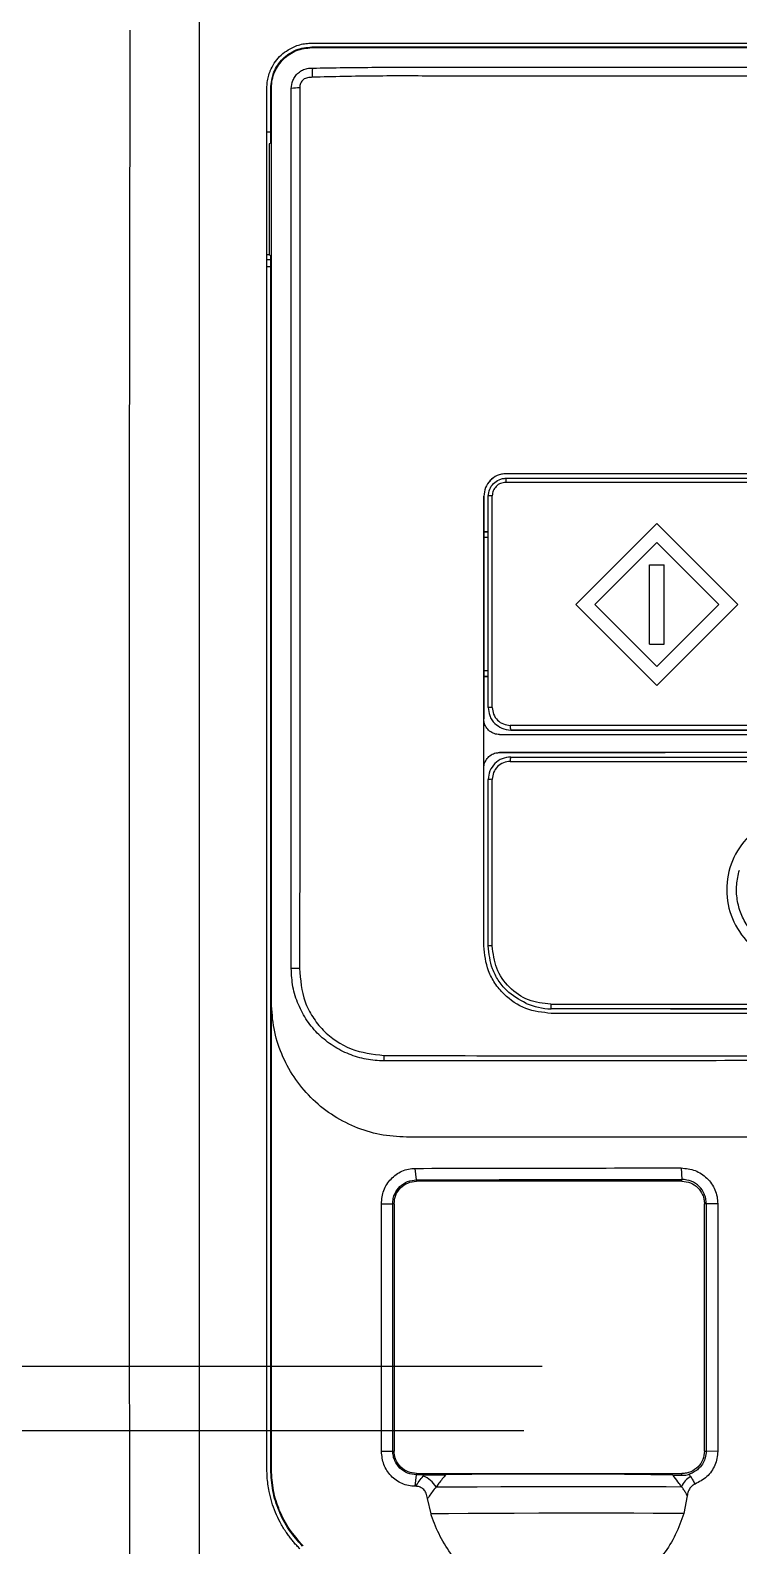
# Model space of a CAD drawing. Header units: inches. Extents: x 15 to 148, y 10 to 111.
# Drawn here: x 140.571 to 141.437, y 102.608 to 104.461 of the extents above; entities that cross this region are included whole.
import ezdxf

# ---------------------------------------------------------------- set-up
doc = ezdxf.new("R2010")
doc.units = ezdxf.units.IN
doc.header["$MEASUREMENT"] = 0
doc.layers.add('BLK_12AWG', color=7, linetype='Continuous')

# ---------------------------------------------------------------- blocks, each defined once
blk = doc.blocks.new('Varia')
at = {"color": 7, "linetype": 'Continuous'}
for p, q in [((161.9539, 105.9234), (161.954, 105.9216)), ((161.8532, 105.8226), (161.855, 105.8226)), ((161.8532, 105.6878), (161.8532, 105.8226)), ((161.8439, 105.7153), (161.8532, 105.7153)), ((161.8494, 105.6859), (161.849, 105.4149)), ((161.8532, 105.6878), (161.8494, 105.6859)), ((161.849, 105.4149), (161.8439, 105.4149)), ((161.8532, 105.4021), (161.8439, 105.4021)), ((161.8532, 105.3853), (161.8439, 105.3853)), ((161.849, 105.4149), (161.8532, 105.4128)), ((162.4292, 104.8793), (162.4292, 104.8793)), ((162.3742, 104.8243), (162.3742, 104.8243)), ((162.3742, 104.8243), (162.3742, 104.7382)), ((162.3852, 104.3073), (162.3852, 104.8243)), ((162.3951, 104.3078), (162.3951, 104.825)), ((162.7977, 104.7577), (162.5996, 104.5596)), ((162.9959, 104.5596), (162.7977, 104.7577)), ((162.9959, 104.5596), (162.7977, 104.7577)), ((162.3742, 104.7363), (162.3742, 104.7382)), ((162.3742, 104.7382), (162.3852, 104.7382)), ((162.3742, 104.7363), (162.3742, 104.3843)), ((162.3852, 104.7363), (162.3742, 104.7363)), ((162.3852, 104.7234), (162.3742, 104.7234)), ((162.7977, 104.711), (162.6463, 104.5596)), ((162.7977, 104.711), (162.6463, 104.5596)), ((162.9492, 104.5596), (162.7977, 104.711)), ((162.7796, 104.4624), (162.7796, 104.6567)), ((162.7796, 104.6567), (162.8158, 104.6567)), ((162.8158, 104.4624), (162.8158, 104.6567)), ((162.8158, 104.4624), (162.8158, 104.6567)), ((162.5996, 104.5596), (162.7977, 104.3614)), ((162.6463, 104.5596), (162.7977, 104.4081)), ((162.6463, 104.5596), (162.7977, 104.4081)), ((162.7977, 104.3614), (162.9959, 104.5596)), ((162.7977, 104.3614), (162.9959, 104.5596)), ((162.7977, 104.4081), (162.9492, 104.5596)), ((162.7796, 104.4624), (162.8158, 104.4624)), ((162.7796, 104.4624), (162.8158, 104.4624)), ((162.3852, 104.3972), (162.3742, 104.3972)), ((162.3742, 104.3843), (162.3742, 104.3824)), ((162.3742, 104.3843), (162.3852, 104.3843)), ((162.3742, 104.3824), (162.3742, 104.2798)), ((162.3852, 104.3824), (162.3742, 104.3824)), ((162.3742, 104.2413), (162.3742, 104.2798)), ((162.3742, 104.2798), (162.3742, 104.2798)), ((162.3742, 104.1973), (162.3742, 104.2413)), ((162.4182, 104.2569), (162.4182, 104.2569)), ((162.4402, 104.2523), (163.1112, 104.2523)), ((162.3742, 104.1588), (162.3742, 104.1973)), ((162.4127, 104.1973), (162.8178, 104.1973)), ((162.4127, 104.1973), (162.4127, 104.1973)), ((162.8197, 104.1973), (162.8178, 104.1973)), ((163.1717, 104.1973), (162.8197, 104.1973)), ((162.3742, 104.1588), (162.3742, 104.1588)), ((162.3742, 103.7243), (162.3742, 104.1588)), ((162.3852, 103.7243), (162.3852, 104.1313)), ((162.3951, 103.7245), (162.3951, 104.1317)), ((162.3742, 103.7243), (162.3742, 103.7243)), ((162.8307, 103.5703), (162.5392, 103.5703)), ((162.5392, 103.5703), (162.5392, 103.5703)), ((162.8307, 103.5703), (163.1607, 103.5703)), ((162.8307, 103.5703), (162.8307, 103.5703)), ((162.2099, 103.1522), (162.2064, 103.1802)), ((162.8572, 103.1813), (162.8589, 103.1533)), ((162.2099, 103.1522), (162.2099, 103.151)), ((162.2099, 103.151), (162.2099, 103.1488)), ((162.8589, 103.1488), (162.2099, 103.1488)), ((162.8589, 103.1533), (162.8589, 103.1521)), ((162.8589, 103.1488), (162.8589, 103.1521)), ((162.1238, 103.0937), (162.1516, 103.0938)), ((162.124, 102.4881), (162.1238, 103.0937)), ((162.1518, 102.4888), (162.1516, 103.0938)), ((162.1529, 103.0938), (162.1516, 103.0938)), ((162.1549, 103.0938), (162.1529, 103.0938)), ((162.1549, 103.0938), (162.1549, 102.4888)), ((162.9139, 102.4888), (162.9139, 103.0938)), ((162.9173, 103.0938), (162.9139, 103.0938)), ((162.9173, 103.0938), (162.9185, 103.0938)), ((162.9185, 103.0938), (162.9184, 102.4888)), ((162.9465, 103.0937), (162.9185, 103.0938)), ((162.9465, 103.0937), (162.9464, 102.488)), ((162.124, 102.4881), (162.1518, 102.4888)), ((162.1518, 102.4888), (162.153, 102.4888)), ((162.153, 102.4888), (162.1549, 102.4888)), ((162.9139, 102.4888), (162.9171, 102.4888)), ((162.9171, 102.4888), (162.9184, 102.4888)), ((162.9464, 102.488), (162.9184, 102.4888)), ((161.8532, 102.444), (161.855, 102.444)), ((162.2064, 102.4025), (162.2099, 102.4305)), ((162.2099, 102.4338), (162.2099, 102.4318)), ((162.2099, 102.4338), (162.8589, 102.4338)), ((162.2099, 102.4318), (162.2099, 102.4305)), ((162.2285, 102.4305), (162.2099, 102.4305)), ((162.8367, 102.4299), (162.8589, 102.4295)), ((162.8589, 102.4307), (162.8589, 102.4338)), ((162.8589, 102.4295), (162.8589, 102.4307)), ((162.208, 102.4025), (162.2064, 102.4025)), ((162.8721, 102.3795), (162.8633, 102.3359)), ((162.2452, 102.3353), (162.2369, 102.3724))]:
    blk.add_line(p, q, dxfattribs=at)
at = {"color": 7, "linetype": 'Continuous', "flags": 128}
for points in [[(162.2575, 102.401), (162.3047, 102.4013), (162.3581, 102.4016), (162.4164, 102.4019), (162.4779, 102.4021), (162.541, 102.4022), (162.6038, 102.4023), (162.6648, 102.4022), (162.7222, 102.4022), (162.7745, 102.402), (162.8202, 102.4018), (162.858, 102.4015)], [(162.8633, 102.3359), (162.83, 102.3362), (162.7888, 102.3364), (162.7409, 102.3366), (162.6874, 102.3367), (162.63, 102.3367), (162.5699, 102.3367), (162.5089, 102.3366), (162.4487, 102.3364), (162.3906, 102.3362), (162.3365, 102.336), (162.2876, 102.3356), (162.2452, 102.3353)]]:
    blk.add_lwpolyline(points, dxfattribs=at)
at = {"color": 7, "linetype": 'Continuous'}
for centre, radius, start, end in [((162.0411, 105.8593), 0.0869, 171.944, 186.807), ((161.9235, 105.7045), 0.1184, 89.6646, 99.6885), ((162.4537, 104.8605), 0.0257, 162.2284, 185.3972), ((162.3928, 104.7895), 0.0357, 86.3313, 102.2634), ((162.3928, 104.2562), 0.0516, 87.4556, 98.4195), ((162.4402, 104.3073), 0.055, 246.3571, 270), ((162.4688, 104.2608), 0.0299, 174.3685, 196.6498), ((162.4657, 104.1783), 0.0267, 162.5471, 185.4479), ((162.3928, 104.0707), 0.0611, 87.8524, 97.1015), ((162.3928, 103.6184), 0.1061, 88.7645, 94.0764), ((161.9267, 102.9977), 0.6717, 90.2439, 91.9802), ((162.5693, 103.5787), 0.0313, 174.8523, 195.552), ((162.3163, 103.4532), 0.1862, 179.0583, 183.1601), ((162.2018, 102.3672), 0.0652, 31.2032, 68.0624), ((162.905, 102.3823), 0.0508, 119.3356, 157.6954)]:
    blk.add_arc(centre, radius, start, end, dxfattribs=at)
blk.add_arc((162.5463, 103.7501), 0.18, 247.6246, 267.7442)
blk.add_ellipse((162.5344, 102.4259), major_axis=(0.3818, 0), ratio=0.017452, start_param=0.657499, end_param=2.294467, dxfattribs=at)
for points, knots in [([(161.6789, 101.7204), (161.6789, 101.7603), (161.6789, 101.8464), (161.6789, 101.9851), (161.6789, 102.143), (161.6789, 102.3199), (161.6789, 102.5159), (161.6789, 102.7311), (161.6789, 102.9654), (161.6789, 103.2189), (161.679, 103.4914), (161.679, 103.783), (161.679, 104.0554), (161.679, 104.3023), (161.679, 104.5173), (161.679, 104.7322), (161.679, 104.947), (161.679, 105.1616), (161.679, 105.376), (161.679, 105.5903), (161.679, 105.8043), (161.679, 106.018), (161.679, 106.2316), (161.679, 106.3737), (161.6789, 106.4447)], [0, 0, 0, 0, 0.0252983, 0.0546273, 0.0879869, 0.1253769, 0.1667975, 0.2122489, 0.2617316, 0.3152469, 0.3727966, 0.4343818, 0.5000013, 0.545461, 0.5909202, 0.6363784, 0.6818353, 0.7272907, 0.7727445, 0.8181969, 0.8636482, 0.9090987, 0.9545491, 1, 1, 1, 1]), ([(161.5102, 101.5227), (161.5101, 101.5534), (161.51, 101.6174), (161.5098, 101.7173), (161.5095, 101.8248), (161.5093, 101.9399), (161.5091, 102.0626), (161.5088, 102.193), (161.5086, 102.3311), (161.5084, 102.4768), (161.5081, 102.6652), (161.5078, 102.8961), (161.5076, 103.1695), (161.5074, 103.4502), (161.5074, 103.7074), (161.5074, 103.9387), (161.5075, 104.1417), (161.5076, 104.3447), (161.5077, 104.5476), (161.5078, 104.7504), (161.5081, 104.9531), (161.5083, 105.1557), (161.5086, 105.3581), (161.5089, 105.5603), (161.5092, 105.7623), (161.5095, 105.8967), (161.5096, 105.9639)], [0, 0, 0, 0, 0.020898, 0.043502, 0.067812, 0.093828, 0.121551, 0.150979, 0.182113, 0.214953, 0.249498, 0.309369, 0.370826, 0.433869, 0.498501, 0.544091, 0.589683, 0.635276, 0.68087, 0.726464, 0.772058, 0.817651, 0.863243, 0.908833, 0.954419, 1, 1, 1, 1]), ([(161.8439, 105.8226), (161.844, 105.825), (161.8441, 105.8298), (161.8448, 105.837), (161.8459, 105.8441), (161.8475, 105.851), (161.8496, 105.8579), (161.8536, 105.8689), (161.8613, 105.8835), (161.8747, 105.9001), (161.8911, 105.9139), (161.9082, 105.9232), (161.9244, 105.9289), (161.9391, 105.9321), (161.949, 105.9324), (161.9539, 105.9326)], [0, 0, 0, 0, 0.04209, 0.083693, 0.124984, 0.166142, 0.207347, 0.248779, 0.370004, 0.491074, 0.614823, 0.73968, 0.826817, 0.913054, 1, 1, 1, 1]), ([(161.8532, 105.8226), (161.8547, 105.8358), (161.857, 105.8557), (161.8697, 105.8792), (161.8822, 105.8946), (161.8976, 105.907), (161.921, 105.9197), (161.9408, 105.9219), (161.9539, 105.9234)], [0, 0, 0, 0, 0.250029, 0.37618, 0.500144, 0.623794, 0.749996, 1, 1, 1, 1]), ([(161.855, 105.8226), (161.8554, 105.8294), (161.8562, 105.8428), (161.8644, 105.8681), (161.8829, 105.8953), (161.9158, 105.9174), (161.9411, 105.9202), (161.954, 105.9216)], [0, 0, 0, 0, 0.130706, 0.261071, 0.509088, 0.751428, 1, 1, 1, 1]), ([(161.9539, 105.9326), (161.9784, 105.9326), (162.0275, 105.9326), (162.1017, 105.9326), (162.1768, 105.9326), (162.2528, 105.9326), (162.3298, 105.9326), (162.4076, 105.9326), (162.4864, 105.9326), (162.5661, 105.9326), (162.6466, 105.9326), (162.7281, 105.9326), (162.8104, 105.9326), (162.8937, 105.9326), (162.9778, 105.9326), (163.0628, 105.9326), (163.1487, 105.9326), (163.2355, 105.9326), (163.3231, 105.9326), (163.4116, 105.9326), (163.4709, 105.9326), (163.5006, 105.9326)], [0, 0, 0, 0, 0.047719, 0.095984, 0.144794, 0.194151, 0.244053, 0.294501, 0.345495, 0.397035, 0.449121, 0.501753, 0.554932, 0.608656, 0.662926, 0.717742, 0.773104, 0.82901, 0.885462, 0.942459, 1, 1, 1, 1]), ([(161.9539, 105.9234), (161.9995, 105.9234), (162.0975, 105.9234), (162.255, 105.9234), (162.4332, 105.9234), (162.6273, 105.9234), (162.8434, 105.9234), (163.0675, 105.9234), (163.2909, 105.9234), (163.433, 105.9234), (163.5006, 105.9234)], [0, 0, 0, 0, 0.0890461, 0.1913389, 0.3068826, 0.4356812, 0.5681564, 0.7254172, 0.8693677, 1, 1, 1, 1]), ([(161.954, 105.9216), (162.0821, 105.9216), (162.3383, 105.9215), (162.7249, 105.9216), (163.1125, 105.9216), (163.3713, 105.9216), (163.5006, 105.9216)], [0, 0, 0, 0, 0.249992, 0.499989, 0.749994, 1, 1, 1, 1]), ([(161.9036, 105.8212), (161.9043, 105.828), (161.9054, 105.8386), (161.9126, 105.8514), (161.9205, 105.8603), (161.9307, 105.8671), (161.9427, 105.8712), (161.9509, 105.8714), (161.9551, 105.8715)], [0, 0, 0, 0, 0.250746, 0.391057, 0.539916, 0.688769, 0.840521, 1, 1, 1, 1]), ([(161.9551, 105.8715), (162.0068, 105.8723), (162.1095, 105.8739), (162.264, 105.8733), (162.418, 105.8735), (162.5722, 105.8734), (162.8039, 105.8735), (163.1133, 105.8735), (163.3715, 105.8735), (163.5006, 105.8735)], [0, 0, 0, 0, 0.101325, 0.20118, 0.301036, 0.400891, 0.500746, 0.750373, 1, 1, 1, 1]), ([(161.9548, 105.849), (161.951, 105.8488), (161.9453, 105.8484), (161.9378, 105.8466), (161.9328, 105.8435), (161.9288, 105.8393), (161.9249, 105.8325), (161.9245, 105.8267), (161.9242, 105.8229)], [0, 0, 0, 0, 0.251045, 0.376102, 0.501305, 0.626177, 0.751313, 1, 1, 1, 1]), ([(163.5006, 105.8522), (163.3713, 105.8522), (163.1128, 105.8521), (162.8029, 105.8521), (162.5709, 105.852), (162.4165, 105.8521), (162.2623, 105.8518), (162.1084, 105.8527), (162.006, 105.8503), (161.9548, 105.849)], [0, 0, 0, 0, 0.249993, 0.499992, 0.599998, 0.700006, 0.800016, 0.900027, 1, 1, 1, 1]), ([(161.8439, 102.444), (161.8439, 103.0077), (161.8439, 103.572), (161.8439, 104.6993), (161.8439, 105.2622), (161.8439, 105.8226)], [0, 0, 0, 0, 0.5, 0.5, 1, 1, 1, 1]), ([(161.855, 103.5868), (161.855, 103.8357), (161.855, 104.3336), (161.855, 105.0795), (161.855, 105.5749), (161.855, 105.8226)], [0, 0, 0, 0, 0.333346, 0.666686, 1, 1, 1, 1]), ([(161.9035, 103.669), (161.9036, 103.8488), (161.9036, 104.2082), (161.9036, 104.7467), (161.9035, 105.2846), (161.9036, 105.6422), (161.9036, 105.8212)], [0, 0, 0, 0, 0.250038, 0.500021, 0.749775, 1, 1, 1, 1]), ([(161.9242, 105.8229), (161.9242, 105.6439), (161.9241, 105.2861), (161.9241, 104.7478), (161.9241, 104.2089), (161.924, 103.8492), (161.9239, 103.6694)], [0, 0, 0, 0, 0.25001, 0.500014, 0.750011, 1, 1, 1, 1]), ([(161.8532, 102.444), (161.8532, 102.4725), (161.8532, 102.5391), (161.8532, 102.6533), (161.8532, 102.7961), (161.8532, 102.9497), (161.8532, 103.11), (161.8532, 103.2726), (161.8532, 103.4112), (161.8532, 103.5212), (161.8532, 103.5982), (161.8532, 103.6776), (161.8532, 103.7595), (161.8532, 103.8439), (161.8532, 104.0169), (161.8532, 104.2693), (161.8532, 104.5915), (161.8532, 104.8881), (161.8532, 105.1591), (161.8532, 105.331), (161.8532, 105.4128)], [0, 0, 0, 0, 0.028795, 0.067221, 0.115278, 0.172964, 0.222316, 0.277037, 0.337128, 0.362204, 0.388109, 0.414842, 0.442404, 0.470794, 0.500013, 0.617143, 0.725705, 0.825701, 0.917132, 1, 1, 1, 1]), ([(162.4292, 104.8793), (162.4253, 104.879), (162.4177, 104.8786), (162.4037, 104.8739), (162.389, 104.8637), (162.3767, 104.8456), (162.3751, 104.8315), (162.3742, 104.8243)], [0, 0, 0, 0, 0.136766, 0.267261, 0.508509, 0.750977, 1, 1, 1, 1]), ([(162.3852, 104.8243), (162.3859, 104.8301), (162.3873, 104.8416), (162.3973, 104.8561), (162.4091, 104.8641), (162.4201, 104.8677), (162.4262, 104.8681), (162.4292, 104.8683)], [0, 0, 0, 0, 0.2526534, 0.4996444, 0.7374266, 0.8657349, 1, 1, 1, 1]), ([(162.399, 104.8702), (162.3952, 104.8676), (162.3903, 104.8641), (162.387, 104.8591), (162.3862, 104.8579)], [0, 0, 0, 0, 0.758396, 1, 1, 1, 1]), ([(163.5006, 104.8793), (163.3211, 104.8793), (162.9632, 104.8793), (162.6068, 104.8793), (162.4292, 104.8793)], [0, 0, 0, 0, 0.501881, 1, 1, 1, 1]), ([(163.1387, 104.8793), (163.0199, 104.8793), (162.783, 104.8793), (162.5469, 104.8793), (162.4292, 104.8793)], [0, 0, 0, 0, 0.501491, 1, 1, 1, 1]), ([(162.4292, 104.8683), (162.5424, 104.8683), (162.7694, 104.8683), (162.9971, 104.8683), (163.1112, 104.8683)], [0, 0, 0, 0, 0.498759, 1, 1, 1, 1]), ([(162.3742, 103.7243), (162.3742, 103.9083), (162.3742, 104.2752), (162.3742, 104.6416), (162.3742, 104.8243)], [0, 0, 0, 0, 0.501379, 1, 1, 1, 1]), ([(162.4281, 104.858), (162.4238, 104.8575), (162.4152, 104.8565), (162.4042, 104.849), (162.3966, 104.838), (162.3956, 104.8294), (162.3951, 104.825)], [0, 0, 0, 0, 0.250012, 0.499871, 0.749914, 1, 1, 1, 1]), ([(163.1108, 104.8581), (162.9969, 104.8581), (162.7689, 104.8581), (162.5417, 104.858), (162.4281, 104.858)], [0, 0, 0, 0, 0.4999974, 1, 1, 1, 1]), ([(162.3852, 104.3073), (162.3859, 104.3006), (162.387, 104.2901), (162.3937, 104.2773), (162.4027, 104.2657), (162.4123, 104.2604), (162.4183, 104.2571)], [0, 0, 0, 0, 0.314105, 0.490411, 0.679132, 1, 1, 1, 1]), ([(162.3951, 104.3078), (162.3957, 104.302), (162.3971, 104.2904), (162.4073, 104.2759), (162.4218, 104.2658), (162.4334, 104.2644), (162.4391, 104.2638)], [0, 0, 0, 0, 0.249923, 0.499881, 0.74991, 1, 1, 1, 1]), ([(162.4127, 104.2413), (162.4084, 104.2417), (162.3997, 104.2426), (162.3881, 104.2493), (162.3794, 104.2592), (162.3749, 104.27), (162.3744, 104.2771), (162.3742, 104.2798)], [0, 0, 0, 0, 0.216296, 0.432583, 0.649021, 0.864771, 1, 1, 1, 1]), ([(162.4127, 104.2413), (162.5332, 104.2413), (162.7748, 104.2413), (163.0172, 104.2413), (163.1387, 104.2413)], [0, 0, 0, 0, 0.498834, 1, 1, 1, 1]), ([(163.1108, 104.2638), (162.9987, 104.2638), (162.7744, 104.2638), (162.5509, 104.2638), (162.4391, 104.2638)], [0, 0, 0, 0, 0.499998, 1, 1, 1, 1]), ([(163.1112, 104.2523), (162.999, 104.2523), (162.775, 104.2523), (162.5517, 104.2523), (162.4402, 104.2523)], [0, 0, 0, 0, 0.5007944, 1, 1, 1, 1]), ([(162.3742, 104.1588), (162.3747, 104.1631), (162.3755, 104.1717), (162.3821, 104.1832), (162.3917, 104.1919), (162.4026, 104.1966), (162.4098, 104.1971), (162.4127, 104.1973)], [0, 0, 0, 0, 0.213034, 0.426079, 0.639099, 0.852903, 1, 1, 1, 1]), ([(163.5006, 104.1973), (163.3184, 104.1973), (162.955, 104.1973), (162.5931, 104.1973), (162.4127, 104.1973)], [0, 0, 0, 0, 0.501641, 1, 1, 1, 1]), ([(162.4402, 104.1863), (162.433, 104.1855), (162.4187, 104.1838), (162.4005, 104.1711), (162.3877, 104.1529), (162.3861, 104.1385), (162.3852, 104.1313)], [0, 0, 0, 0, 0.249767, 0.499632, 0.750877, 1, 1, 1, 1]), ([(162.4391, 104.1757), (162.4334, 104.1751), (162.4219, 104.1737), (162.4073, 104.1636), (162.3971, 104.1491), (162.3957, 104.1375), (162.3951, 104.1317)], [0, 0, 0, 0, 0.250011, 0.499888, 0.749924, 1, 1, 1, 1]), ([(162.4391, 104.1757), (162.6157, 104.1757), (162.9689, 104.1758), (163.3234, 104.1758), (163.5006, 104.1758)], [0, 0, 0, 0, 0.500001, 1, 1, 1, 1]), ([(162.4402, 104.1863), (162.6163, 104.1863), (162.969, 104.1863), (163.3232, 104.1863), (163.5006, 104.1863)], [0, 0, 0, 0, 0.498959, 1, 1, 1, 1]), ([(163.3378, 103.8619), (163.3349, 103.8377), (163.3292, 103.7894), (163.2868, 103.7277), (163.2255, 103.6871), (163.1531, 103.6722), (163.0808, 103.687), (163.019, 103.7277), (162.9783, 103.7894), (162.9634, 103.8618), (162.9783, 103.9341), (163.0188, 103.9958), (163.0805, 104.0366), (163.1529, 104.0515), (163.2255, 104.0367), (163.2867, 103.996), (163.3292, 103.9344), (163.3349, 103.8861), (163.3378, 103.8619)], [0, 0, 0, 0, 0.0626922, 0.1250208, 0.1874642, 0.2499036, 0.3122365, 0.37492, 0.4376025, 0.4999483, 0.5624015, 0.6248299, 0.6871641, 0.74983, 0.8124964, 0.8748685, 0.9372635, 1, 1, 1, 1]), ([(163.1426, 103.7014), (163.1305, 103.703), (163.1064, 103.7063), (163.0729, 103.7213), (163.0434, 103.7425), (163.0194, 103.7699), (163.0024, 103.8022), (162.9931, 103.8374), (162.9911, 103.8741), (162.9967, 103.8979), (162.9995, 103.9097)], [0, 0, 0, 0, 0.1255739, 0.2505137, 0.3751348, 0.4996236, 0.6242266, 0.7491155, 0.874317, 1, 1, 1, 1]), ([(162.5392, 103.5593), (162.518, 103.5617), (162.4756, 103.5664), (162.4291, 103.5981), (162.4009, 103.6322), (162.3799, 103.6713), (162.3765, 103.7035), (162.3742, 103.7243)], [0, 0, 0, 0, 0.245764, 0.491331, 0.62924, 0.76015, 1, 1, 1, 1]), ([(162.4778, 103.5837), (162.4609, 103.593), (162.4344, 103.6076), (162.4094, 103.6397), (162.3903, 103.6755), (162.3872, 103.7051), (162.3852, 103.7243)], [0, 0, 0, 0, 0.3209617, 0.5048655, 0.6795531, 1, 1, 1, 1]), ([(162.5382, 103.5815), (162.5195, 103.5836), (162.482, 103.5879), (162.4348, 103.6209), (162.4016, 103.6681), (162.3972, 103.7057), (162.3951, 103.7245)], [0, 0, 0, 0, 0.250088, 0.500124, 0.75009, 1, 1, 1, 1]), ([(162.1303, 103.443), (162.1157, 103.4438), (162.0865, 103.4454), (162.0443, 103.4585), (162.005, 103.4786), (161.97, 103.5063), (161.9411, 103.5407), (161.9197, 103.5805), (161.9055, 103.6238), (161.9042, 103.654), (161.9035, 103.669)], [0, 0, 0, 0, 0.123062, 0.246493, 0.370381, 0.495138, 0.620713, 0.746982, 0.874581, 1, 1, 1, 1]), ([(161.9239, 103.6694), (161.9259, 103.6415), (161.929, 103.5996), (161.9548, 103.5501), (161.9889, 103.5068), (162.0477, 103.4662), (162.1026, 103.4596), (162.13, 103.4563)], [0, 0, 0, 0, 0.249425, 0.374868, 0.500297, 0.750106, 1, 1, 1, 1]), ([(162.185, 103.2568), (162.1633, 103.258), (162.1201, 103.2605), (162.0578, 103.2801), (162.0002, 103.3107), (161.9498, 103.3522), (161.9085, 103.4026), (161.8782, 103.4597), (161.8586, 103.5218), (161.8562, 103.565), (161.855, 103.5868)], [0, 0, 0, 0, 0.125716, 0.250751, 0.376261, 0.50281, 0.627543, 0.751127, 0.874825, 1, 1, 1, 1]), ([(161.855, 102.444), (161.855, 102.6345), (161.855, 103.0153), (161.855, 103.3963), (161.855, 103.5868)], [0, 0, 0, 0, 0.49998, 1, 1, 1, 1]), ([(162.5382, 103.5815), (162.6984, 103.5815), (163.0187, 103.5815), (163.34, 103.5815), (163.5006, 103.5815)], [0, 0, 0, 0, 0.5, 1, 1, 1, 1]), ([(163.5006, 103.5703), (163.3401, 103.5703), (163.0191, 103.5703), (162.6992, 103.5703), (162.5392, 103.5703)], [0, 0, 0, 0, 0.500075, 1, 1, 1, 1]), ([(163.5006, 103.5593), (163.3401, 103.5593), (163.0191, 103.5593), (162.6992, 103.5593), (162.5392, 103.5593)], [0, 0, 0, 0, 0.500043, 1, 1, 1, 1]), ([(162.13, 103.4563), (162.2817, 103.456), (162.585, 103.4554), (163.0425, 103.4554), (163.3479, 103.4553), (163.5006, 103.4552)], [0, 0, 0, 0, 0.33333, 0.666664, 1, 1, 1, 1]), ([(163.5006, 103.4438), (163.3861, 103.4438), (163.1571, 103.4437), (162.8139, 103.4436), (162.4713, 103.4437), (162.244, 103.4432), (162.1303, 103.443)], [0, 0, 0, 0, 0.249974, 0.499948, 0.749914, 1, 1, 1, 1]), ([(163.5006, 103.2568), (163.3531, 103.2568), (163.0591, 103.2568), (162.62, 103.2568), (162.3297, 103.2568), (162.185, 103.2568)], [0, 0, 0, 0, 0.335384, 0.668719, 1, 1, 1, 1]), ([(162.1238, 103.0937), (162.125, 103.1048), (162.1273, 103.127), (162.1459, 103.1557), (162.1688, 103.172), (162.1898, 103.1791), (162.2009, 103.1798), (162.2064, 103.1802)], [0, 0, 0, 0, 0.24966, 0.499226, 0.748856, 0.874405, 1, 1, 1, 1]), ([(162.2064, 103.1802), (162.3146, 103.1805), (162.531, 103.1809), (162.7484, 103.1812), (162.8572, 103.1813)], [0, 0, 0, 0, 0.500001, 1, 1, 1, 1]), ([(162.8572, 103.1813), (162.8687, 103.18), (162.8919, 103.1775), (162.9217, 103.1575), (162.9383, 103.1333), (162.9455, 103.1111), (162.9462, 103.0995), (162.9465, 103.0937)], [0, 0, 0, 0, 0.249987, 0.499743, 0.749311, 0.874661, 1, 1, 1, 1]), ([(162.1516, 103.0938), (162.1519, 103.0981), (162.1524, 103.1066), (162.1576, 103.1213), (162.1685, 103.1368), (162.1875, 103.1496), (162.2024, 103.1514), (162.2099, 103.1522)], [0, 0, 0, 0, 0.142779, 0.274806, 0.505799, 0.752911, 1, 1, 1, 1]), ([(162.1549, 103.0938), (162.1557, 103.101), (162.1573, 103.1152), (162.1699, 103.1333), (162.188, 103.1462), (162.2026, 103.1479), (162.2099, 103.1488)], [0, 0, 0, 0, 0.248758, 0.493739, 0.74536, 1, 1, 1, 1]), ([(162.2099, 103.1522), (162.3178, 103.1524), (162.5337, 103.1529), (162.7505, 103.1532), (162.8589, 103.1533)], [0, 0, 0, 0, 0.5, 1, 1, 1, 1]), ([(162.9185, 103.0938), (162.9182, 103.0981), (162.9177, 103.1065), (162.9126, 103.1213), (162.9018, 103.1371), (162.8824, 103.1506), (162.8668, 103.1524), (162.8589, 103.1533)], [0, 0, 0, 0, 0.139662, 0.269296, 0.497549, 0.748909, 1, 1, 1, 1]), ([(162.8589, 103.1488), (162.8661, 103.148), (162.8802, 103.1464), (162.8985, 103.1339), (162.9088, 103.1188), (162.9133, 103.1048), (162.9137, 103.0975), (162.9139, 103.0938)], [0, 0, 0, 0, 0.247412, 0.491701, 0.743307, 0.87174, 1, 1, 1, 1]), ([(162.2064, 102.4025), (162.201, 102.4029), (162.19, 102.4036), (162.1691, 102.4106), (162.1462, 102.4266), (162.1275, 102.455), (162.1252, 102.4771), (162.124, 102.4881)], [0, 0, 0, 0, 0.125558, 0.251091, 0.500807, 0.750376, 1, 1, 1, 1]), ([(162.2099, 102.4305), (162.2024, 102.4314), (162.1874, 102.4331), (162.1684, 102.4462), (162.1576, 102.4617), (162.1526, 102.4764), (162.152, 102.4846), (162.1518, 102.4888)], [0, 0, 0, 0, 0.250743, 0.495623, 0.731913, 0.862071, 1, 1, 1, 1]), ([(162.2099, 102.4338), (162.2028, 102.4346), (162.1887, 102.4362), (162.1704, 102.4486), (162.1601, 102.4637), (162.1556, 102.4777), (162.1551, 102.4851), (162.1549, 102.4888)], [0, 0, 0, 0, 0.246719, 0.49084, 0.742792, 0.871479, 1, 1, 1, 1]), ([(162.9139, 102.4888), (162.9131, 102.4816), (162.9115, 102.4674), (162.8991, 102.4492), (162.884, 102.4389), (162.87, 102.4344), (162.8626, 102.434), (162.8589, 102.4338)], [0, 0, 0, 0, 0.247848, 0.492269, 0.743698, 0.871936, 1, 1, 1, 1]), ([(162.9184, 102.4888), (162.9179, 102.4833), (162.9171, 102.4734), (162.911, 102.459), (162.9026, 102.4476), (162.892, 102.439), (162.8834, 102.4344), (162.8781, 102.4326), (162.8766, 102.4321)], [0, 0, 0, 0, 0.218305, 0.393446, 0.613296, 0.777133, 0.935963, 1, 1, 1, 1]), ([(162.9464, 102.488), (162.946, 102.4822), (162.9453, 102.4707), (162.9381, 102.4488), (162.9216, 102.4241), (162.9011, 102.4132), (162.8909, 102.4078)], [0, 0, 0, 0, 0.167162, 0.334313, 0.667111, 1, 1, 1, 1]), ([(161.9245, 102.2496), (161.922, 102.2522), (161.9169, 102.2573), (161.9097, 102.2655), (161.9028, 102.2738), (161.8963, 102.2825), (161.887, 102.2958), (161.876, 102.3142), (161.8645, 102.3385), (161.8554, 102.3639), (161.8496, 102.3871), (161.8461, 102.4079), (161.8443, 102.4259), (161.8441, 102.438), (161.8439, 102.444)], [0, 0, 0, 0, 0.05048, 0.100794, 0.151019, 0.201237, 0.251526, 0.375866, 0.500085, 0.624339, 0.748588, 0.832355, 0.916035, 1, 1, 1, 1]), ([(161.931, 102.2561), (161.9194, 102.2692), (161.8962, 102.2951), (161.8721, 102.3417), (161.8561, 102.3917), (161.8542, 102.4265), (161.8532, 102.444)], [0, 0, 0, 0, 0.251469, 0.500073, 0.748619, 1, 1, 1, 1]), ([(161.9323, 102.2573), (161.9207, 102.2703), (161.8977, 102.2961), (161.8737, 102.3423), (161.8579, 102.392), (161.8559, 102.4266), (161.855, 102.444)], [0, 0, 0, 0, 0.251471, 0.500068, 0.748609, 1, 1, 1, 1]), ([(162.208, 102.4025), (162.208, 102.4025), (162.2106, 102.4066), (162.2163, 102.4152), (162.2228, 102.4234), (162.2261, 102.4277)], [0, 0, 0, 0, 0.000089, 0.486132, 1, 1, 1, 1]), ([(162.2261, 102.4277), (162.2269, 102.4286), (162.2276, 102.4295), (162.2285, 102.4305), (162.2285, 102.4305)], [0, 0, 0, 0, 0.9992819, 1, 1, 1, 1]), ([(162.2285, 102.4305), (162.2338, 102.4305), (162.2469, 102.4305), (162.2653, 102.4306), (162.2765, 102.4308), (162.2816, 102.4309)], [0, 0, 0, 0, 0.268063, 0.666554, 1, 1, 1, 1]), ([(162.2816, 102.4309), (162.2758, 102.424), (162.2674, 102.4141), (162.2598, 102.404), (162.2575, 102.401)], [0, 0, 0, 0, 0.701752, 1, 1, 1, 1]), ([(162.858, 102.4015), (162.8561, 102.4043), (162.8504, 102.4125), (162.8432, 102.4218), (162.8377, 102.4286), (162.8367, 102.4299)], [0, 0, 0, 0, 0.2858559, 0.8572032, 1, 1, 1, 1]), ([(162.8589, 102.4295), (162.8619, 102.4296), (162.8669, 102.4298), (162.8732, 102.4311), (162.8761, 102.4319), (162.8766, 102.4321)], [0, 0, 0, 0, 0.548166, 0.919237, 1, 1, 1, 1]), ([(162.8766, 102.4321), (162.8766, 102.4321), (162.8778, 102.4301), (162.879, 102.4283), (162.8801, 102.4265)], [0, 0, 0, 0, 0.0003451, 1, 1, 1, 1]), ([(162.8801, 102.4265), (162.8819, 102.4236), (162.8855, 102.4178), (162.8889, 102.4116), (162.8907, 102.4082), (162.8909, 102.4078), (162.8909, 102.4078)], [0, 0, 0, 0, 0.469389, 0.940865, 0.999888, 1, 1, 1, 1]), ([(162.2369, 102.3724), (162.236, 102.3771), (162.2343, 102.385), (162.2278, 102.3948), (162.2197, 102.4006), (162.2126, 102.4024), (162.2089, 102.4025), (162.208, 102.4025)], [0, 0, 0, 0, 0.305562, 0.527666, 0.751343, 0.944216, 1, 1, 1, 1]), ([(162.2575, 102.401), (162.2545, 102.3973), (162.2484, 102.3898), (162.2418, 102.3803), (162.2381, 102.3744), (162.2369, 102.3724)], [0, 0, 0, 0, 0.400075, 0.799825, 1, 1, 1, 1]), ([(162.8721, 102.3795), (162.8709, 102.3818), (162.8682, 102.3868), (162.8635, 102.3942), (162.8599, 102.3991), (162.858, 102.4015)], [0, 0, 0, 0, 0.308305, 0.654007, 1, 1, 1, 1]), ([(162.8909, 102.4078), (162.8881, 102.4064), (162.8825, 102.4035), (162.8761, 102.3951), (162.8731, 102.3867), (162.8723, 102.381), (162.8721, 102.3795)], [0, 0, 0, 0, 0.261203, 0.522021, 0.867202, 1, 1, 1, 1]), ([(162.8633, 102.3359), (162.8571, 102.3183), (162.8447, 102.2834), (162.8152, 102.2362), (162.779, 102.1945), (162.7362, 102.1597), (162.6884, 102.1326), (162.6367, 102.1142), (162.5829, 102.1047), (162.5283, 102.1047), (162.4746, 102.1136), (162.4232, 102.1317), (162.3753, 102.1579), (162.3326, 102.1921), (162.2959, 102.2328), (162.2666, 102.2794), (162.2517, 102.3147), (162.2457, 102.3337), (162.2452, 102.3353)], [0, 0, 0, 0, 0.0674983, 0.1342106, 0.2009212, 0.2674503, 0.3339777, 0.4001167, 0.4662547, 0.5320991, 0.5979438, 0.6637221, 0.729502, 0.7954721, 0.8614442, 0.9277786, 0.9941144, 1, 1, 1, 1])]:
    blk.add_open_spline(points, degree=3, knots=knots, dxfattribs=at)

msp = doc.modelspace()

# ---------------------------------------------------------------- linework, layer by layer
at = {"layer": 'BLK_12AWG'}
for p, q in [((132.2903, 102.8275), (141.1966, 102.8275)), ((132.2118, 102.749), (141.1742, 102.749))]:
    msp.add_line(p, q, dxfattribs=at)

# ---------------------------------------------------------------- block references
at = {"layer": 'BLK_12AWG', "xscale": 0.5, "yscale": 0.5, "zscale": 0.5}
msp.add_blockref('Varia', (59.9381, 51.4795), dxfattribs=at)

doc.saveas('drawing.dxf')
